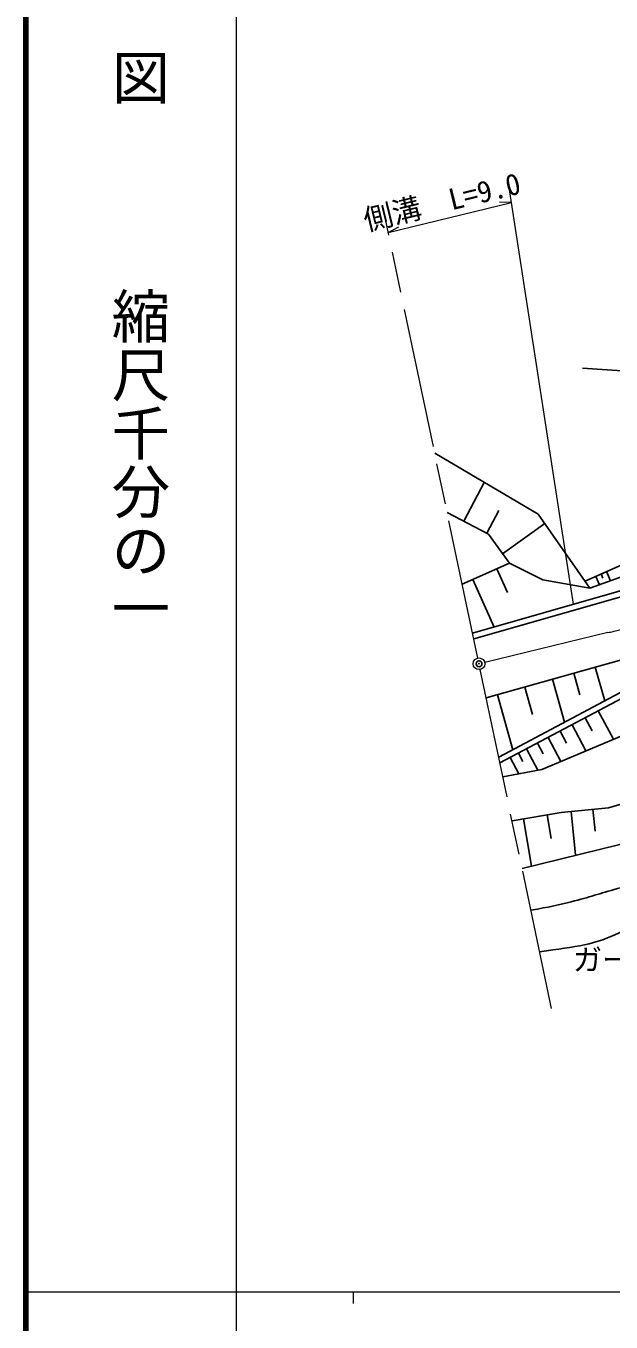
# Model space of a CAD drawing. Units: millimetres, scale not verified. Extents: x 40000 to 680000, y 20000 to 380000.
# Drawn here: x 40000 to 90092, y 202409 to 313347 of the extents above; entities that cross this region are included whole.
import ezdxf
from ezdxf.enums import TextEntityAlignment as Align

# ---------------------------------------------------------------- set-up
doc = ezdxf.new("R2010")
doc.units = ezdxf.units.MM
doc.header["$LTSCALE"] = 1000
doc.header["$PDMODE"] = 32
doc.header["$PDSIZE"] = 500
doc.linetypes.add('CHAIN', pattern=[18.5, 12, -1.5, 3.5, -1.5])
for name, color, linetype, lineweight in [('M-BGD', 7, 'Continuous', 25), ('M-BMK', 2, 'CHAIN', 13), ('M-BMK-SRVR', 3, 'Continuous', 13), ('M-STR-HTXT', 7, 'Continuous', 13), ('M-TTL', 2, 'Continuous', 140), ('M-TTL-BAND', 7, 'Continuous', 13)]:
    doc.layers.add(name, color=color, linetype=linetype, lineweight=lineweight)
doc.layers.add('M-OTRS', color=6, linetype='Continuous')
doc.styles.add('@ＭＳ ゴシック', font='')
doc.styles.add('ＭＳ ゴシック', font='')
doc.styles.get('@ＭＳ ゴシック').set_extended_font_data('@MS Gothic')
doc.styles.get('ＭＳ ゴシック').set_extended_font_data('MS Gothic')

msp = doc.modelspace()

# ---------------------------------------------------------------- linework, layer by layer
at = {"layer": 'M-BGD'}
for p, q in [((77495, 270953), (79241, 274273)), ((79461, 269920), (80494, 271885)), ((80803, 268171), (84408, 270764)), ((79404, 255827), (125379, 268779)), ((80306, 266878), (81211, 264842)), ((89232, 266439), (89391, 266082)), ((89690, 266642), (90036, 265859)), ((78269, 265973), (80079, 261900)), ((88775, 266237), (89092, 265522)), ((80472, 250752), (95297, 258633)), ((80575, 250261), (95531, 258192)), ((85065, 257422), (86101, 253745)), ((86904, 257940), (87422, 256101)), ((88742, 258458), (89553, 255580)), ((82716, 256760), (83378, 254411)), ((80367, 256098), (81690, 251400)), ((87876, 254133), (88470, 253013)), ((88996, 254727), (90288, 252290)), ((85727, 252993), (86273, 251964)), ((86757, 253539), (87944, 251299)), ((83779, 251960), (84266, 251042)), ((84698, 252447), (85789, 250388)), ((81458, 250730), (82202, 249328)), ((82159, 251101), (82531, 250400)), ((82860, 251473), (83834, 249636)), ((88533, 246298), (88730, 244428)), ((82601, 245481), (83272, 241426)), ((84629, 245816), (84964, 243788)), ((86663, 246101), (87057, 242361))]:
    msp.add_line(p, q, dxfattribs=at)
for points in [[(87636, 284055), (104534, 282910), (108166, 274264), (96204, 269526), (87861, 265832)], [(74996, 276782), (83847, 271550), (88281, 265233)], [(78237, 261374), (102937, 268436), (111528, 273526)], [(78340, 260884), (103136, 267973), (111785, 273097)], [(81387, 267359), (84241, 265934), (88281, 265233), (94230, 267355), (105521, 272330), (107446, 271107)], [(76064, 271706), (79596, 269849), (81387, 267359), (77355, 265567)], [(80826, 249068), (84151, 249696), (91556, 252826), (95341, 253457), (106892, 255875)], [(81615, 245317), (85818, 246012), (89857, 246437), (99879, 249353), (109415, 250112), (106892, 255875)], [(82475, 241229), (90831, 243294), (99820, 244084), (110844, 246483)]]:
    msp.add_lwpolyline(points, dxfattribs=at)
for points, knots in [([(83227, 237651), (84884, 237964), (85344, 238056), (86686, 238383), (88246, 238763), (89086, 239100), (90638, 239512), (93152, 240181), (94592, 240431), (97105, 241103), (99201, 241665), (100365, 242017), (102442, 242643), (103911, 243086), (104741, 243317), (106189, 243824), (107788, 244383), (108726, 244610), (110244, 245363), (111887, 246180), (112496, 247175), (114144, 247981), (116517, 249141), (118158, 248939), (120662, 249777), (121877, 250184), (122603, 250319), (123742, 250906), (126495, 252328), (127786, 253559), (130465, 255115), (132962, 256566), (134370, 257376), (136983, 258605), (138253, 259202), (138972, 259547), (140320, 259939), (142117, 260463), (143190, 260486), (145041, 260761), (147740, 261160), (149298, 261085), (151970, 261633), (154519, 262156), (156002, 262386), (158386, 263429), (160311, 264273), (161340, 264996), (162800, 266509), (163623, 267363), (163994, 267992), (164339, 269126), (164656, 270166), (164649, 270703), (164596, 271898)], [0, 0, 0, 0, 1, 1, 1, 2, 2, 2, 3, 3, 3, 4, 4, 4, 5, 5, 5, 6, 6, 6, 7, 7, 7, 8, 8, 8, 9, 9, 9, 10, 10, 10, 11, 11, 11, 12, 12, 12, 13, 13, 13, 14, 14, 14, 15, 15, 15, 16, 16, 16, 17, 17, 17, 18, 18, 18, 18]), ([(83972, 234109), (87224, 234584), (88554, 234613), (91143, 235888), (92645, 236627), (93258, 237461), (94786, 238143), (97743, 239463), (99784, 239021), (102853, 240051), (105769, 241031), (107342, 241828), (109965, 243434), (110318, 243650), (110487, 243814), (110833, 244041), (112556, 245176), (113486, 245951), (115430, 246643), (116791, 247128), (117687, 246660), (119125, 246797), (120520, 246930), (121326, 246955), (122667, 247362), (124091, 247794), (124838, 248223), (126105, 249004), (127635, 249947), (128247, 250818), (129698, 251878), (131377, 253105), (132291, 253852), (134112, 254855), (136014, 255903), (137124, 256452), (139193, 257114), (141130, 257733), (142316, 257672), (144325, 257986), (147325, 258456), (149053, 258438), (152024, 259064), (154275, 259538), (155588, 259691), (157721, 260552), (160310, 261597), (161254, 262407), (163777, 264350)], [0, 0, 0, 0, 1, 1, 1, 2, 2, 2, 3, 3, 3, 4, 4, 4, 5, 5, 5, 6, 6, 6, 7, 7, 7, 8, 8, 8, 9, 9, 9, 10, 10, 10, 11, 11, 11, 12, 12, 12, 13, 13, 13, 14, 14, 14, 15, 15, 15, 16, 16, 16, 16])]:
    msp.add_open_spline(points, degree=3, knots=knots, dxfattribs=at)
at = {"layer": 'M-BMK'}
for p, q in [((78686, 259241), (70697, 297224)), ((89818, 261421), (79275, 258869)), ((84994, 229250), (78892, 258262))]:
    msp.add_line(p, q, dxfattribs=at)
msp.add_arc((-35129, 799435), 552332, 283.07443, 286.0782, dxfattribs=at)
at = {"layer": 'M-BMK-SRVR'}
msp.add_circle((78789, 258752), 500, dxfattribs=at)
at = {"layer": 'M-OTRS'}
msp.add_point((78789, 258752), dxfattribs=at)
at = {"layer": 'M-STR-HTXT'}
for p, q in [((86887, 263847), (81262, 300261)), ((71022, 295677), (81574, 298241)), ((81574, 298241), (80544, 298248)), ((71022, 295677), (71935, 296156))]:
    msp.add_line(p, q, dxfattribs=at)
at = {"layer": 'M-TTL'}
msp.add_line((40000, 380000), (40000, 20000), dxfattribs=at)
at = {"layer": 'M-TTL-BAND'}
for p, q in [((58000, 370000), (58000, 20000)), ((40000, 205000), (579000, 205000)), ((68000, 205000), (68000, 204000))]:
    msp.add_line(p, q, dxfattribs=at)

# ---------------------------------------------------------------- texts
at = {"layer": 'M-STR-HTXT', "style": 'ＭＳ ゴシック'}
msp.add_text('側溝\u3000L=9.0', height=1833, rotation=13.659, dxfattribs=at).set_placement((75959, 296877), align=Align.BOTTOM_CENTER)
msp.add_text('ガードレール', height=1833, dxfattribs=at).set_placement((94320, 231958), align=Align.BOTTOM_CENTER)
at = {"layer": 'M-TTL-BAND', "style": '@ＭＳ ゴシック'}
for s, p in [('平\u3000\u3000面\u3000\u3000図', (49777, 306475)), ('縮尺千分の一', (49777, 261030))]:
    msp.add_text(s, height=3666, rotation=270, dxfattribs=at).set_placement(p, align=Align.MIDDLE_RIGHT)

doc.saveas('drawing.dxf')
